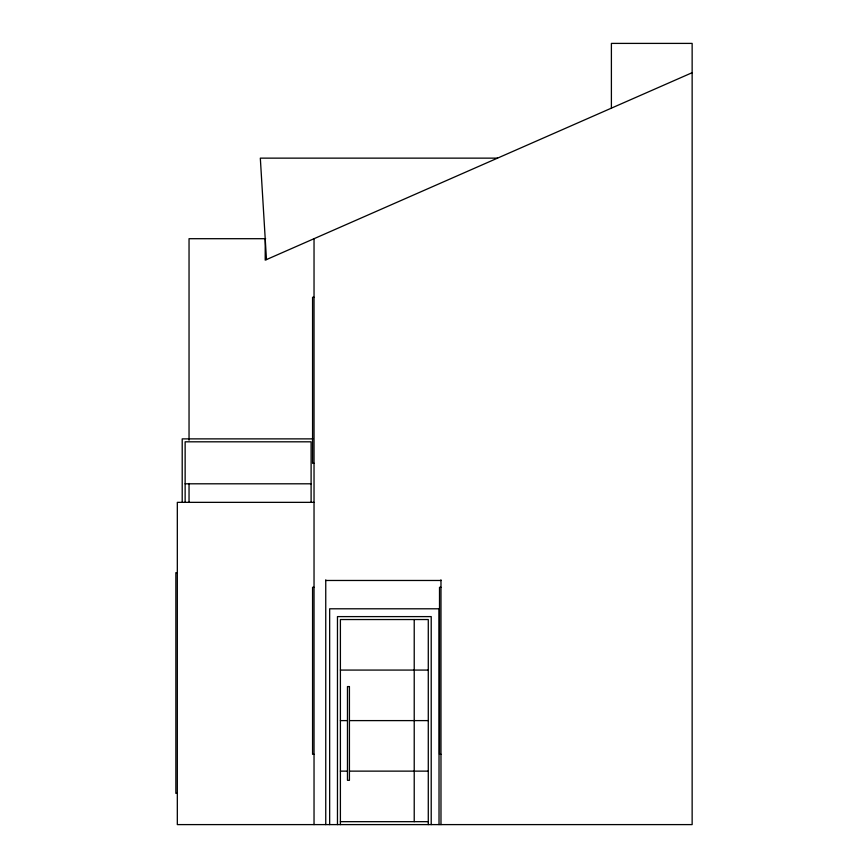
<?xml version="1.0" encoding="UTF-8"?>
<svg xmlns="http://www.w3.org/2000/svg" width="868" height="868" viewBox="0 0 868 868"><rect width="100%" height="100%" fill="white"/><g stroke="black" fill="none" stroke-linecap="round" stroke-linejoin="round"><path stroke-width="1.3" d="M692.143 72.695L265.207 260.14L265.207 238.7M497.527 158.139L260.324 158.139L266.476 259.586M265.651 238.7L189.04 238.7L189.04 440.163M314.032 297.29L312.567 297.29L312.567 463.295L314.032 463.295M312.697 438.882L182.204 438.882L182.204 502.355M185.134 483.801L311.102 483.801M314.032 502.355L177.322 502.355L177.322 824.6L692.143 824.6L692.143 43.4L611.398 43.4L611.398 108.142M177.322 572.663L175.857 572.663L175.857 793.352L177.322 793.352M325.75 580.475L440.977 580.475M314.032 587.31L312.567 587.31L312.567 754.292L314.032 754.292M440.977 587.31L439.512 587.31L439.512 754.292L440.977 754.292M340.397 670.074L428.282 670.074M340.397 720.603L347.113 720.603M349.793 720.603L428.282 720.603M340.397 771.131L347.113 771.131M349.793 771.131L428.282 771.131M340.397 821.67L428.282 821.67M440.977 579.878L440.977 824.6M439.024 824.6L439.024 608.793L329.656 608.793L329.656 824.6M431.212 824.6L431.212 616.605L337.468 616.605L337.468 824.6M428.282 824.6L428.282 619.535L340.397 619.535L340.397 824.6M414.22 619.535L414.22 821.67M325.75 579.878L325.75 824.6M314.032 238.7L314.032 824.6M311.102 502.355L311.102 441.812L185.134 441.812L185.134 502.355M189.04 483.443L189.04 502.355M349.424 686.577L347.471 686.577L347.471 780.321L349.424 780.321L349.424 686.577"/></g></svg>
